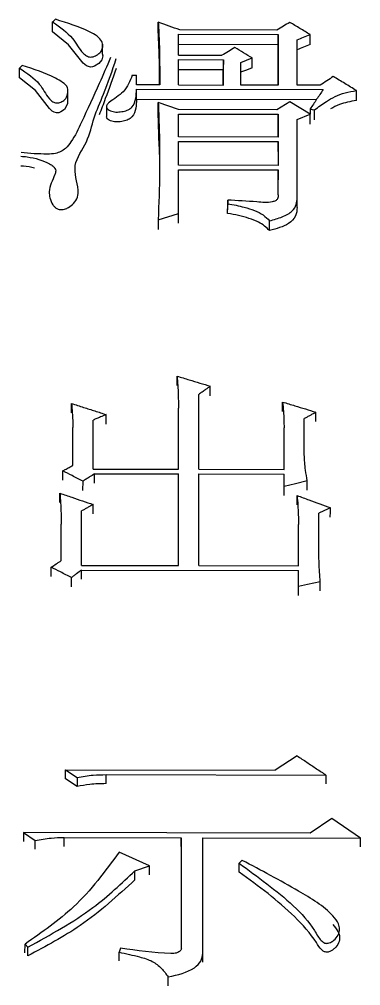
# Model space of a CAD drawing. Header units: millimetres. Extents: x 2271 to 4415, y 823 to 2339.
# Drawn here: x 2762 to 2764.56, y 2129.22 to 2136.46 of the extents above; entities that cross this region are included whole.
import ezdxf

# ---------------------------------------------------------------- set-up
doc = ezdxf.new("R2010")
doc.units = ezdxf.units.MM

msp = doc.modelspace()

# ---------------------------------------------------------------- linework, layer by layer
at = {"color": 7, "linetype": 'Continuous', "lineweight": 25}
for p, q in [((2762.2531, 2136.3672), (2762.2534, 2136.4419)), ((2763.93, 2136.3803), (2763.2053, 2136.3816)), ((2763.1945, 2136.3491), (2763.9409, 2136.3477)), ((2763.1945, 2136.1924), (2763.1945, 2136.3491)), ((2763.9409, 2136.3477), (2763.9409, 2135.9683)), ((2764.0815, 2135.968), (2764.0815, 2136.3083)), ((2762.6264, 2136.2053), (2762.6266, 2136.2798)), ((2763.1942, 2136.2744), (2763.9406, 2136.273)), ((2763.9406, 2135.9683), (2763.9406, 2136.273)), ((2763.1945, 2136.1924), (2763.519, 2136.1918)), ((2763.1945, 2136.1597), (2763.5298, 2136.1591)), ((2763.1945, 2135.9696), (2763.1945, 2136.1597)), ((2763.5298, 2136.1591), (2763.5296, 2136.0847)), ((2763.5298, 2135.969), (2763.5298, 2136.1591)), ((2763.6596, 2135.9688), (2763.6596, 2136.1393)), ((2762.8483, 2136.0425), (2762.8808, 2136.0424)), ((2762.8808, 2135.9702), (2762.8808, 2136.0424)), ((2763.1942, 2136.0853), (2763.5296, 2136.0847)), ((2763.5296, 2135.969), (2763.5296, 2136.0847)), ((2763.0539, 2135.9699), (2762.8808, 2135.9702)), ((2763.1945, 2135.9696), (2763.5298, 2135.969)), ((2763.9409, 2135.9683), (2763.6596, 2135.9688)), ((2764.2546, 2135.9677), (2764.0815, 2135.968)), ((2762.3674, 2135.858), (2762.3677, 2135.9321)), ((2762.8805, 2135.8633), (2762.8808, 2135.9374)), ((2762.8808, 2135.9374), (2764.2762, 2135.9348)), ((2764.5248, 2135.8536), (2764.5251, 2135.9277)), ((2762.6555, 2135.8077), (2762.6553, 2135.7338)), ((2762.8805, 2135.8633), (2764.2264, 2135.8608)), ((2763.1945, 2135.7854), (2763.0431, 2135.8384)), ((2764.0274, 2135.8431), (2763.9301, 2135.784)), ((2764.1789, 2135.7506), (2764.0274, 2135.8431)), ((2763.0498, 2135.5097), (2763.0428, 2135.7644)), ((2763.9301, 2135.784), (2763.1945, 2135.7854)), ((2763.1945, 2135.7524), (2763.9409, 2135.751)), ((2763.1945, 2135.5805), (2763.1945, 2135.7524)), ((2763.9409, 2135.751), (2763.9409, 2135.5791)), ((2764.0815, 2135.7111), (2764.1789, 2135.7506)), ((2764.1789, 2135.7901), (2764.1787, 2135.7506)), ((2763.9406, 2135.5791), (2763.9406, 2135.6771)), ((2764.0815, 2135.1264), (2764.0815, 2135.7111)), ((2763.9409, 2135.5791), (2763.1945, 2135.5805)), ((2763.1945, 2135.5474), (2763.9409, 2135.546)), ((2763.1945, 2135.3681), (2763.1945, 2135.5474)), ((2763.9409, 2135.546), (2763.9409, 2135.3667)), ((2763.9409, 2135.3667), (2763.1945, 2135.3681)), ((2763.1945, 2135.3348), (2763.9409, 2135.3334)), ((2763.1945, 2135.0075), (2763.1945, 2135.3348)), ((2763.9409, 2135.3334), (2763.9406, 2135.2602)), ((2763.9409, 2135.1467), (2763.9409, 2135.3334)), ((2763.5623, 2135.1073), (2763.562, 2135.0344)), ((2763.562, 2135.0075), (2763.5623, 2135.0805)), ((2763.5623, 2135.0805), (2763.5623, 2135.1073)), ((2764.0813, 2135.0534), (2764.0815, 2135.1264)), ((2763.0431, 2134.9609), (2763.1945, 2135.0075)), ((2763.8757, 2134.8798), (2763.876, 2134.9526)), ((2763.3458, 2133.0915), (2763.3458, 2133.6517)), ((2763.1941, 2133.4777), (2763.1944, 2133.5487)), ((2763.1943, 2133.0918), (2763.1944, 2133.5487)), ((2762.5561, 2133.093), (2762.5562, 2133.4602)), ((2763.1941, 2133.0918), (2763.1941, 2133.4777)), ((2764.1355, 2133.2012), (2764.1355, 2133.4711)), ((2762.4045, 2133.3347), (2762.4047, 2133.4052)), ((2762.4047, 2133.121), (2762.4047, 2133.4052)), ((2763.9838, 2133.3318), (2763.984, 2133.4023)), ((2763.984, 2133.0903), (2763.984, 2133.4023)), ((2762.5561, 2133.093), (2763.1943, 2133.0918)), ((2762.5669, 2133.0582), (2763.1943, 2133.057)), ((2763.1941, 2132.987), (2763.1943, 2133.057)), ((2763.1942, 2132.3711), (2763.1943, 2133.057)), ((2763.3457, 2132.3708), (2763.3458, 2133.0567)), ((2763.3458, 2133.0915), (2763.984, 2133.0903)), ((2763.3458, 2133.0567), (2763.984, 2133.0555)), ((2763.984, 2132.965), (2763.984, 2133.0555)), ((2762.4801, 2132.9327), (2762.4804, 2133.0026)), ((2763.9837, 2132.8952), (2763.984, 2132.965)), ((2762.4695, 2132.3724), (2762.4695, 2132.7794)), ((2764.2435, 2132.5028), (2764.2436, 2132.7621)), ((2762.3178, 2132.6122), (2762.3181, 2132.6817)), ((2762.318, 2132.4079), (2762.3181, 2132.6817)), ((2764.0919, 2132.6089), (2764.0921, 2132.6784)), ((2764.092, 2132.3694), (2764.0921, 2132.6784)), ((2762.4692, 2132.2681), (2762.4694, 2132.3372)), ((2762.4694, 2132.3372), (2764.092, 2132.3342)), ((2762.4695, 2132.3724), (2763.1942, 2132.3711)), ((2763.3457, 2132.3708), (2764.092, 2132.3694)), ((2764.092, 2132.2143), (2764.092, 2132.3342)), ((2762.3935, 2132.212), (2762.3937, 2132.2809)), ((2764.0918, 2132.1454), (2764.092, 2132.2143)), ((2764.0809, 2130.9468), (2763.9186, 2130.8389)), ((2762.3499, 2130.7746), (2762.3501, 2130.8418)), ((2762.3501, 2130.8418), (2762.4366, 2130.7838)), ((2762.3501, 2130.8418), (2763.9186, 2130.8389)), ((2762.4364, 2130.7164), (2762.3499, 2130.7743)), ((2762.4366, 2130.7838), (2762.4364, 2130.7164)), ((2762.6527, 2130.7376), (2762.653, 2130.8051)), ((2762.653, 2130.8051), (2764.2972, 2130.802)), ((2764.3404, 2130.4758), (2764.1781, 2130.367)), ((2764.5567, 2130.3299), (2764.3404, 2130.4758)), ((2762.0363, 2130.3709), (2762.1228, 2130.3125)), ((2764.1781, 2130.367), (2762.0363, 2130.3709)), ((2762.1225, 2130.2459), (2762.1228, 2130.3125)), ((2762.3389, 2130.2671), (2762.3391, 2130.334)), ((2762.3391, 2130.334), (2763.2153, 2130.3324)), ((2763.2153, 2130.3324), (2763.2151, 2129.5114)), ((2763.3773, 2129.4668), (2763.3776, 2130.3321)), ((2763.3776, 2130.3321), (2764.5567, 2130.3299)), ((2762.9773, 2130.1212), (2762.7502, 2130.2239)), ((2762.8687, 2130.0183), (2762.869, 2130.0848)), ((2762.8691, 2130.0849), (2762.9773, 2130.1212)), ((2763.6478, 2130.0754), (2763.648, 2130.142)), ((2762.0465, 2129.4699), (2762.0468, 2129.5357)), ((2762.0468, 2129.5357), (2762.0684, 2129.5136)), ((2762.0681, 2129.4479), (2762.0684, 2129.5136)), ((2762.7607, 2129.5049), (2762.7499, 2129.4754)), ((2763.3771, 2129.4011), (2763.3773, 2129.4668)), ((2763.1174, 2129.2246), (2763.1176, 2129.2899))]:
    msp.add_line(p, q, dxfattribs=at)
at = {"color": 7, "linetype": 'Continuous', "lineweight": 25, "flags": 128}
for points in [[(2762.2534, 2136.4419), (2762.2589, 2136.4469), (2762.2669, 2136.4541), (2762.275, 2136.4614)], [(2763.0428, 2136.3657), (2763.0429, 2136.4076), (2763.043, 2136.4405)], [(2762.6247, 2136.2043), (2762.6283, 2136.1887), (2762.6216, 2136.1584), (2762.5994, 2136.1307), (2762.567, 2136.1106), (2762.5524, 2136.1059), (2762.5376, 2136.1043), (2762.5213, 2136.107), (2762.5061, 2136.1137), (2762.4818, 2136.1335), (2762.3726, 2136.271), (2762.2531, 2136.3672), (2762.2531, 2136.3672)], [(2763.9406, 2136.273), (2763.9408, 2136.3148), (2763.9409, 2136.3477)], [(2764.1786, 2136.2726), (2764.1787, 2136.3144), (2764.1788, 2136.3473)], [(2763.6596, 2136.1393), (2763.7029, 2136.1555), (2763.7462, 2136.1718)], [(2763.7459, 2136.0974), (2763.7461, 2136.1391), (2763.7462, 2136.1718)], [(2762.0043, 2136.0222), (2762.0044, 2136.0493), (2762.0045, 2136.0729), (2762.0046, 2136.0965)], [(2762.0046, 2136.0965), (2762.0101, 2136.1015), (2762.0182, 2136.1088), (2762.0262, 2136.1161)], [(2763.7459, 2136.0974), (2763.7026, 2136.0811), (2763.6594, 2136.0649)], [(2762.364, 2135.8585), (2762.3642, 2135.8286), (2762.3427, 2135.7851), (2762.3151, 2135.7674), (2762.2986, 2135.7622), (2762.282, 2135.7609), (2762.2644, 2135.7652), (2762.2488, 2135.774), (2762.2291, 2135.7925), (2762.126, 2135.9292), (2762.0043, 2136.0222), (2762.0043, 2136.0222)], [(2763.0428, 2135.7644), (2763.0429, 2135.8058), (2763.0431, 2135.8384)], [(2763.9406, 2135.6771), (2763.9408, 2135.7185), (2763.9409, 2135.751)], [(2764.1786, 2135.6767), (2764.1788, 2135.7181), (2764.1789, 2135.7506)], [(2764.1789, 2135.7901), (2764.1951, 2135.7868), (2764.2113, 2135.7835)], [(2764.2111, 2135.7096), (2764.2112, 2135.7346), (2764.2112, 2135.7591), (2764.2113, 2135.7835)], [(2763.9406, 2135.4724), (2763.9408, 2135.5136), (2763.9409, 2135.546)], [(2763.1943, 2134.9348), (2763.1944, 2134.9755), (2763.1945, 2135.0075)], [(2763.0431, 2134.9609), (2763.0429, 2134.9201), (2763.0428, 2134.8882)], [(2763.1834, 2133.7185), (2763.1835, 2133.7581), (2763.1836, 2133.7895)], [(2763.4321, 2133.6426), (2763.4323, 2133.6821), (2763.4324, 2133.7135)], [(2762.3937, 2133.5139), (2762.3938, 2133.5534), (2762.3939, 2133.5846)], [(2763.973, 2133.5248), (2763.9731, 2133.5642), (2763.9732, 2133.5955)], [(2762.6533, 2133.4308), (2762.6534, 2133.4702), (2762.6535, 2133.5014)], [(2764.2218, 2133.4486), (2764.2219, 2133.488), (2764.222, 2133.5192)], [(2762.3287, 2133.0094), (2762.3288, 2133.0485), (2762.3289, 2133.0795)], [(2762.5667, 2132.9882), (2762.5668, 2133.0272), (2762.5669, 2133.0582)], [(2763.9837, 2132.9855), (2763.9839, 2133.0246), (2763.984, 2133.0555)], [(2763.984, 2132.965), (2764.0705, 2132.9858), (2764.1571, 2133.0065)], [(2764.1568, 2132.9362), (2764.1569, 2132.9756), (2764.1571, 2133.0065)], [(2762.307, 2132.8426), (2762.3072, 2132.8815), (2762.3073, 2132.9124)], [(2764.0811, 2132.825), (2764.0812, 2132.8643), (2764.0813, 2132.8951)], [(2762.5558, 2132.7585), (2762.556, 2132.7973), (2762.5561, 2132.8281)], [(2764.3299, 2132.7342), (2764.33, 2132.7731), (2764.3301, 2132.8039)], [(2762.242, 2132.2897), (2762.2422, 2132.3282), (2762.2423, 2132.3587)], [(2764.0918, 2132.2652), (2764.0919, 2132.3037), (2764.092, 2132.3342)], [(2764.2543, 2132.2493), (2764.2064, 2132.239), (2764.1585, 2132.2286), (2764.092, 2132.2143)], [(2764.254, 2132.1804), (2764.2542, 2132.2188), (2764.2543, 2132.2493)], [(2764.2972, 2130.802), (2764.2971, 2130.7643), (2764.297, 2130.7349)], [(2762.0363, 2130.3709), (2762.0361, 2130.3335), (2762.036, 2130.3043)], [(2763.2151, 2130.2658), (2763.2152, 2130.3029), (2763.2153, 2130.3324)], [(2764.5564, 2130.2633), (2764.5566, 2130.3005), (2764.5567, 2130.3299)], [(2763.648, 2130.1419), (2763.6588, 2130.1529), (2763.6696, 2130.1638)], [(2762.977, 2130.0549), (2762.9772, 2130.0919), (2762.9773, 2130.1212)], [(2762.7497, 2129.4098), (2762.7498, 2129.4364), (2762.7498, 2129.4559), (2762.7499, 2129.4754)]]:
    msp.add_lwpolyline(points, dxfattribs=at)
at = {"color": 7, "linetype": 'Continuous', "lineweight": 25}
for points, knots in [([(2762.2534, 2136.4419), (2762.3084, 2136.4029), (2762.4059, 2136.3337), (2762.4525, 2136.2342), (2762.5003, 2136.1904), (2762.5206, 2136.181), (2762.5386, 2136.1777), (2762.5579, 2136.1809), (2762.5793, 2136.1899), (2762.6036, 2136.2065), (2762.6245, 2136.2321), (2762.6306, 2136.2636), (2762.623, 2136.3004), (2762.5871, 2136.3378), (2762.4736, 2136.399), (2762.363, 2136.4337), (2762.275, 2136.4614)], [0, 0, 0, 0, 0.207529, 0.367371, 0.400834, 0.416669, 0.431353, 0.44814, 0.466693, 0.497247, 0.538463, 0.578548, 0.619958, 0.682144, 0.746848, 1, 1, 1, 1]), ([(2763.043, 2136.4405), (2763.0459, 2136.3858), (2763.0515, 2136.2803), (2763.0541, 2136.1234), (2763.054, 2136.0211), (2763.0539, 2135.9699)], [0, 0, 0, 0, 0.3503573, 0.6751459, 1, 1, 1, 1]), ([(2763.2053, 2136.3816), (2763.1782, 2136.3914), (2763.1242, 2136.4111), (2763.0701, 2136.4307), (2763.043, 2136.4405)], [0, 0, 0, 0, 0.500001, 1, 1, 1, 1]), ([(2764.0274, 2136.4387), (2764.0112, 2136.4289), (2763.9787, 2136.4095), (2763.9463, 2136.39), (2763.93, 2136.3803)], [0, 0, 0, 0, 0.500001, 1, 1, 1, 1]), ([(2764.1788, 2136.3473), (2764.1536, 2136.3625), (2764.1031, 2136.393), (2764.0526, 2136.4234), (2764.0274, 2136.4387)], [0, 0, 0, 0, 0.5000008, 1, 1, 1, 1]), ([(2763.0534, 2135.9699), (2763.0534, 2135.9998), (2763.0535, 2136.081), (2763.0503, 2136.213), (2763.0453, 2136.3148), (2763.0428, 2136.3657)], [0, 0, 0, 0, 0.22556, 0.612734, 1, 1, 1, 1]), ([(2764.0815, 2136.3083), (2764.0977, 2136.3148), (2764.1302, 2136.3278), (2764.1626, 2136.3408), (2764.1788, 2136.3473)], [0, 0, 0, 0, 0.500003, 1, 1, 1, 1]), ([(2763.6164, 2136.2505), (2763.6001, 2136.2407), (2763.5677, 2136.2212), (2763.5352, 2136.2016), (2763.519, 2136.1918)], [0, 0, 0, 0, 0.500001, 1, 1, 1, 1]), ([(2763.7462, 2136.1718), (2763.7245, 2136.1849), (2763.6813, 2136.2112), (2763.638, 2136.2374), (2763.6164, 2136.2505)], [0, 0, 0, 0, 0.5000009, 1, 1, 1, 1]), ([(2764.1786, 2136.2726), (2764.1624, 2136.2661), (2764.1299, 2136.2532), (2764.0975, 2136.2402), (2764.0812, 2136.2337)], [0, 0, 0, 0, 0.5, 1, 1, 1, 1]), ([(2762.0163, 2135.4364), (2762.0319, 2135.435), (2762.1082, 2135.428), (2762.1926, 2135.4008), (2762.2558, 2135.3639), (2762.2726, 2135.3456), (2762.2784, 2135.3231), (2762.2588, 2135.2646), (2762.221, 2135.1991), (2762.232, 2135.1219), (2762.2457, 2135.0832), (2762.2662, 2135.0568), (2762.2825, 2135.0443), (2762.3018, 2135.0377), (2762.322, 2135.0362), (2762.347, 2135.0405), (2762.3795, 2135.0548), (2762.4155, 2135.0848), (2762.4436, 2135.13), (2762.4466, 2135.2276), (2762.3871, 2135.3704), (2762.5221, 2135.5415), (2762.5562, 2135.7241), (2762.6497, 2135.9294), (2762.6994, 2136.078), (2762.7294, 2136.1675)], [0, 0, 0, 0, 0.018372, 0.09018, 0.104389, 0.115453, 0.126572, 0.142758, 0.217784, 0.244447, 0.274692, 0.285077, 0.295554, 0.302686, 0.309828, 0.318805, 0.332327, 0.354456, 0.384464, 0.414513, 0.520641, 0.627165, 0.733315, 0.839446, 1, 1, 1, 1]), ([(2762.6864, 2136.1746), (2762.6587, 2136.11), (2762.5893, 2135.9487), (2762.4899, 2135.7383), (2762.4148, 2135.5729), (2762.3575, 2135.4997), (2762.3175, 2135.47), (2762.2699, 2135.4538), (2762.1678, 2135.4498), (2762.0821, 2135.4574), (2762.0171, 2135.4632)], [0, 0, 0, 0, 0.212252, 0.530308, 0.693839, 0.751564, 0.787267, 0.817419, 0.861564, 1, 1, 1, 1]), ([(2762.0046, 2136.0965), (2762.0608, 2136.0588), (2762.1601, 2135.9923), (2762.2026, 2135.8921), (2762.2478, 2135.8472), (2762.2676, 2135.8374), (2762.2828, 2135.834), (2762.2997, 2135.8357), (2762.3216, 2135.843), (2762.3529, 2135.863), (2762.366, 2135.9026), (2762.3721, 2135.9504), (2762.3293, 2135.9915), (2762.2203, 2136.0527), (2762.1123, 2136.088), (2762.0262, 2136.1161)], [0, 0, 0, 0, 0.207995, 0.367553, 0.405469, 0.419368, 0.432327, 0.447276, 0.463532, 0.497492, 0.558301, 0.619643, 0.682123, 0.746666, 1, 1, 1, 1]), ([(2762.7291, 2136.093), (2762.7021, 2136.0179), (2762.6605, 2135.9021), (2762.6167, 2135.7858), (2762.6014, 2135.745)], [0, 0, 0, 0, 0.649241, 1, 1, 1, 1]), ([(2762.8483, 2136.0425), (2762.832, 2135.9988), (2762.8026, 2135.9201), (2762.7032, 2135.8624), (2762.6579, 2135.8237), (2762.6537, 2135.8049), (2762.6623, 2135.79), (2762.6764, 2135.7795), (2762.7011, 2135.7695), (2762.7379, 2135.7653), (2762.7806, 2135.7708), (2762.8203, 2135.7823), (2762.8623, 2135.8143), (2762.8778, 2135.8701), (2762.8798, 2135.915), (2762.8808, 2135.9374)], [0, 0, 0, 0, 0.231115, 0.416996, 0.453479, 0.487626, 0.51108, 0.53533, 0.560618, 0.61156, 0.663004, 0.713337, 0.761901, 0.881096, 1, 1, 1, 1]), ([(2764.3519, 2136.0332), (2764.3357, 2136.0222), (2764.3033, 2136.0004), (2764.2708, 2135.9786), (2764.2546, 2135.9677)], [0, 0, 0, 0, 0.500001, 1, 1, 1, 1]), ([(2764.525, 2135.9278), (2764.4962, 2135.9453), (2764.4385, 2135.9805), (2764.3808, 2136.0156), (2764.3519, 2136.0332)], [0, 0, 0, 0, 0.500001, 1, 1, 1, 1]), ([(2764.2762, 2135.9348), (2764.26, 2135.9107), (2764.2275, 2135.8626), (2764.1951, 2135.8143), (2764.1789, 2135.7901)], [0, 0, 0, 0, 0.5, 1, 1, 1, 1]), ([(2764.2113, 2135.7835), (2764.2405, 2135.8049), (2764.2886, 2135.8404), (2764.3644, 2135.8846), (2764.4402, 2135.9135), (2764.4966, 2135.923), (2764.525, 2135.9277)], [0, 0, 0, 0, 0.333781, 0.552151, 0.77417, 1, 1, 1, 1]), ([(2762.8805, 2135.8633), (2762.8795, 2135.8409), (2762.8776, 2135.7961), (2762.862, 2135.7404), (2762.8201, 2135.7084), (2762.7803, 2135.6969), (2762.7376, 2135.6914), (2762.701, 2135.6956), (2762.6759, 2135.7056), (2762.6629, 2135.7161), (2762.6551, 2135.725), (2762.6561, 2135.7298), (2762.6562, 2135.7301)], [0, 0, 0, 0, 0.2312351, 0.4630607, 0.5575595, 0.6555475, 0.7557185, 0.85491, 0.9041353, 0.9513217, 0.9969414, 1, 1, 1, 1]), ([(2763.0431, 2135.8384), (2763.0453, 2135.7828), (2763.0521, 2135.61), (2763.0555, 2135.318), (2763.0472, 2135.08), (2763.0431, 2134.9609)], [0, 0, 0, 0, 0.191482, 0.59559, 1, 1, 1, 1]), ([(2764.5248, 2135.8536), (2764.4808, 2135.8457), (2764.4098, 2135.8329), (2764.3529, 2135.8022), (2764.3312, 2135.7906)], [0, 0, 0, 0, 0.619365, 1, 1, 1, 1]), ([(2763.0506, 2135.5116), (2763.0511, 2135.4629), (2763.0518, 2135.379), (2763.0514, 2135.2971), (2763.0513, 2135.2627)], [0, 0, 0, 0, 0.580544, 1, 1, 1, 1]), ([(2762.1173, 2135.3458), (2762.0903, 2135.3528), (2762.0573, 2135.3614), (2762.0223, 2135.3627), (2762.0161, 2135.3629)], [0, 0, 0, 0, 0.82055, 1, 1, 1, 1]), ([(2763.9409, 2135.1467), (2763.9404, 2135.1366), (2763.9396, 2135.1205), (2763.921, 2135.1011), (2763.8678, 2135.086), (2763.7448, 2135.098), (2763.6348, 2135.1036), (2763.5623, 2135.1073)], [0, 0, 0, 0, 0.101292, 0.161492, 0.224995, 0.489361, 1, 1, 1, 1]), ([(2763.5623, 2135.0805), (2763.6044, 2135.0728), (2763.6734, 2135.0601), (2763.7625, 2135.031), (2763.8313, 2134.999), (2763.8612, 2134.9679), (2763.876, 2134.9526)], [0, 0, 0, 0, 0.347314, 0.569762, 0.788105, 1, 1, 1, 1]), ([(2763.876, 2134.9526), (2763.908, 2134.9614), (2763.971, 2134.9786), (2764.0473, 2135.0195), (2764.0786, 2135.0747), (2764.0806, 2135.1092), (2764.0815, 2135.1264)], [0, 0, 0, 0, 0.291832, 0.574338, 0.788145, 1, 1, 1, 1]), ([(2763.8757, 2134.8798), (2763.8507, 2134.9027), (2763.8088, 2134.9409), (2763.7216, 2134.972), (2763.6439, 2134.9932), (2763.5894, 2135.0027), (2763.562, 2135.0075)], [0, 0, 0, 0, 0.328972, 0.550181, 0.774311, 1, 1, 1, 1]), ([(2764.0813, 2135.0533), (2764.08, 2135.0313), (2764.0776, 2134.9869), (2764.0092, 2134.9153), (2763.927, 2134.8934), (2763.8757, 2134.8798)], [0, 0, 0, 0, 0.270016, 0.54466, 1, 1, 1, 1]), ([(2763.1836, 2133.7895), (2763.1855, 2133.7659), (2763.1893, 2133.7188), (2763.1932, 2133.6386), (2763.194, 2133.5818), (2763.1944, 2133.5487)], [0, 0, 0, 0, 0.294321, 0.588654, 1, 1, 1, 1]), ([(2763.1836, 2133.7895), (2763.2142, 2133.7801), (2763.271, 2133.7628), (2763.3539, 2133.7375), (2763.4062, 2133.7215), (2763.4324, 2133.7135)], [0, 0, 0, 0, 0.368853, 0.684427, 1, 1, 1, 1]), ([(2763.4324, 2133.7135), (2763.4207, 2133.7051), (2763.4005, 2133.6907), (2763.3716, 2133.6701), (2763.3544, 2133.6579), (2763.3458, 2133.6517)], [0, 0, 0, 0, 0.404836, 0.702418, 1, 1, 1, 1]), ([(2762.3939, 2133.5846), (2762.3964, 2133.561), (2762.4007, 2133.5194), (2762.4034, 2133.4596), (2762.4043, 2133.4233), (2762.4047, 2133.4052)], [0, 0, 0, 0, 0.395544, 0.697723, 1, 1, 1, 1]), ([(2762.3939, 2133.5846), (2762.4243, 2133.5749), (2762.4827, 2133.5562), (2762.5693, 2133.5284), (2762.6254, 2133.5104), (2762.6535, 2133.5014)], [0, 0, 0, 0, 0.350919, 0.675459, 1, 1, 1, 1]), ([(2763.9732, 2133.5955), (2763.9755, 2133.5715), (2763.9797, 2133.5274), (2763.9825, 2133.4629), (2763.9835, 2133.4225), (2763.984, 2133.4023)], [0, 0, 0, 0, 0.373871, 0.686891, 1, 1, 1, 1]), ([(2763.9732, 2133.5955), (2764.0038, 2133.5861), (2764.0606, 2133.5687), (2764.1435, 2133.5433), (2764.1959, 2133.5272), (2764.222, 2133.5192)], [0, 0, 0, 0, 0.3688531, 0.6844265, 1, 1, 1, 1]), ([(2762.6535, 2133.5014), (2762.6393, 2133.4954), (2762.6159, 2133.4855), (2762.5834, 2133.4717), (2762.5653, 2133.464), (2762.5562, 2133.4602)], [0, 0, 0, 0, 0.4397276, 0.7198639, 1, 1, 1, 1]), ([(2764.222, 2133.5192), (2764.2148, 2133.5152), (2764.2004, 2133.5072), (2764.1788, 2133.4952), (2764.1571, 2133.4831), (2764.1427, 2133.4751), (2764.1355, 2133.4711)], [0, 0, 0, 0, 0.25, 0.5, 0.75, 1, 1, 1, 1]), ([(2764.1571, 2133.0065), (2764.1526, 2133.0327), (2764.1449, 2133.0782), (2764.1379, 2133.1432), (2764.1363, 2133.1818), (2764.1355, 2133.2012)], [0, 0, 0, 0, 0.405142, 0.70235, 1, 1, 1, 1]), ([(2762.3289, 2133.0795), (2762.3353, 2133.0829), (2762.351, 2133.0916), (2762.3763, 2133.1055), (2762.3952, 2133.1158), (2762.4047, 2133.121)], [0, 0, 0, 0, 0.25, 0.625, 1, 1, 1, 1]), ([(2762.4804, 2133.0026), (2762.4668, 2133.0095), (2762.4396, 2133.0233), (2762.3892, 2133.0489), (2762.3523, 2133.0676), (2762.3289, 2133.0795)], [0, 0, 0, 0, 0.2690544, 0.5381087, 1, 1, 1, 1]), ([(2762.5669, 2133.0582), (2762.5546, 2133.0502), (2762.534, 2133.037), (2762.5051, 2133.0185), (2762.4886, 2133.0079), (2762.4804, 2133.0026)], [0, 0, 0, 0, 0.428365, 0.714182, 1, 1, 1, 1]), ([(2762.3073, 2132.9124), (2762.3093, 2132.8882), (2762.3134, 2132.8378), (2762.3166, 2132.7609), (2762.3176, 2132.7081), (2762.3181, 2132.6817)], [0, 0, 0, 0, 0.314835, 0.657358, 1, 1, 1, 1]), ([(2762.3073, 2132.9124), (2762.3374, 2132.9022), (2762.394, 2132.883), (2762.4769, 2132.855), (2762.5297, 2132.8371), (2762.5561, 2132.8281)], [0, 0, 0, 0, 0.363442, 0.681721, 1, 1, 1, 1]), ([(2764.0813, 2132.8951), (2764.0834, 2132.871), (2764.0876, 2132.8229), (2764.0907, 2132.7507), (2764.0916, 2132.7025), (2764.0921, 2132.6784)], [0, 0, 0, 0, 0.33488, 0.667383, 1, 1, 1, 1]), ([(2764.0813, 2132.8951), (2764.111, 2132.8843), (2764.1673, 2132.8636), (2764.2502, 2132.8332), (2764.3035, 2132.8137), (2764.3301, 2132.8039)], [0, 0, 0, 0, 0.357822, 0.678911, 1, 1, 1, 1]), ([(2762.5561, 2132.8281), (2762.5489, 2132.8241), (2762.5344, 2132.816), (2762.5128, 2132.8038), (2762.4912, 2132.7916), (2762.4767, 2132.7834), (2762.4695, 2132.7794)], [0, 0, 0, 0, 0.2500001, 0.5000001, 0.7500002, 1, 1, 1, 1]), ([(2764.3301, 2132.8039), (2764.3229, 2132.8004), (2764.3085, 2132.7935), (2764.2868, 2132.783), (2764.2652, 2132.7726), (2764.2508, 2132.7656), (2764.2436, 2132.7621)], [0, 0, 0, 0, 0.25, 0.5, 0.75, 1, 1, 1, 1]), ([(2764.2543, 2132.2493), (2764.2525, 2132.2733), (2764.2489, 2132.3214), (2764.2448, 2132.406), (2764.244, 2132.4664), (2764.2435, 2132.5028)], [0, 0, 0, 0, 0.2843091, 0.5686289, 1, 1, 1, 1]), ([(2762.2423, 2132.3587), (2762.2549, 2132.3669), (2762.2738, 2132.3792), (2762.2991, 2132.3956), (2762.3117, 2132.4038), (2762.318, 2132.4079)], [0, 0, 0, 0, 0.5, 0.75, 1, 1, 1, 1]), ([(2762.3937, 2132.2809), (2762.3801, 2132.2879), (2762.353, 2132.3019), (2762.3025, 2132.3278), (2762.2656, 2132.3468), (2762.2423, 2132.3587)], [0, 0, 0, 0, 0.269054, 0.538109, 1, 1, 1, 1]), ([(2762.4694, 2132.3372), (2762.4568, 2132.3278), (2762.4379, 2132.3138), (2762.4126, 2132.295), (2762.4, 2132.2856), (2762.3937, 2132.2809)], [0, 0, 0, 0, 0.5, 0.75, 1, 1, 1, 1]), ([(2764.0809, 2130.9468), (2764.1056, 2130.9303), (2764.154, 2130.8979), (2764.2261, 2130.8497), (2764.2735, 2130.8179), (2764.2972, 2130.802)], [0, 0, 0, 0, 0.342688, 0.671344, 1, 1, 1, 1]), ([(2762.6527, 2130.7376), (2762.6116, 2130.7368), (2762.5384, 2130.7354), (2762.4675, 2130.7222), (2762.4364, 2130.7164)], [0, 0, 0, 0, 0.5610855, 1, 1, 1, 1]), ([(2762.4366, 2130.7838), (2762.4764, 2130.7909), (2762.5475, 2130.8036), (2762.6207, 2130.8046), (2762.653, 2130.8051)], [0, 0, 0, 0, 0.558835, 1, 1, 1, 1]), ([(2762.1228, 2130.3125), (2762.1625, 2130.3197), (2762.2337, 2130.3325), (2762.3069, 2130.3335), (2762.3391, 2130.334)], [0, 0, 0, 0, 0.558835, 1, 1, 1, 1]), ([(2762.7501, 2130.2239), (2762.6464, 2130.0816), (2762.4595, 2129.8251), (2762.1739, 2129.6249), (2762.0468, 2129.5357)], [0, 0, 0, 0, 0.554743, 1, 1, 1, 1]), ([(2763.648, 2130.142), (2763.7171, 2130.0911), (2763.9249, 2129.9379), (2764.1416, 2129.759), (2764.2341, 2129.598), (2764.2547, 2129.5686), (2764.2737, 2129.5514), (2764.2871, 2129.5437), (2764.3013, 2129.5411), (2764.3158, 2129.5423), (2764.3358, 2129.5494), (2764.3636, 2129.5689), (2764.3907, 2129.6026), (2764.4036, 2129.646), (2764.3904, 2129.6969), (2764.3052, 2129.8065), (2764.0498, 2129.9621), (2763.8121, 2130.0884), (2763.67, 2130.1636), (2763.6697, 2130.1638)], [0, 0, 0, 0, 0.129751, 0.390616, 0.417721, 0.44078, 0.449022, 0.457342, 0.462693, 0.468031, 0.47654, 0.491679, 0.518135, 0.5454, 0.568563, 0.608437, 0.767667, 0.999422, 1, 1, 1, 1]), ([(2762.0684, 2129.5136), (2762.2379, 2129.6067), (2762.5385, 2129.7718), (2762.7687, 2129.9899), (2762.8691, 2130.0849)], [0, 0, 0, 0, 0.564156, 1, 1, 1, 1]), ([(2762.8688, 2130.0184), (2762.7391, 2129.8981), (2762.5056, 2129.6816), (2762.2028, 2129.5198), (2762.0681, 2129.4478)], [0, 0, 0, 0, 0.555407, 1, 1, 1, 1]), ([(2764.3481, 2129.6815), (2764.3621, 2129.6651), (2764.3865, 2129.6365), (2764.403, 2129.5886), (2764.3942, 2129.5432), (2764.3694, 2129.5094), (2764.3426, 2129.488), (2764.3233, 2129.4786), (2764.3063, 2129.4752), (2764.2927, 2129.4763), (2764.2782, 2129.4822), (2764.251, 2129.5038), (2764.1967, 2129.5998), (2764.0674, 2129.7439), (2763.8664, 2129.9164), (2763.7208, 2130.0222), (2763.6478, 2130.0754)], [0, 0, 0, 0, 0.056587, 0.098625, 0.141054, 0.187024, 0.208836, 0.226449, 0.236597, 0.246843, 0.2555, 0.272181, 0.331956, 0.55531, 0.776816, 1, 1, 1, 1]), ([(2763.2148, 2129.5113), (2763.2154, 2129.5087), (2763.2166, 2129.5034), (2763.2141, 2129.4943), (2763.2075, 2129.4851), (2763.1932, 2129.474), (2763.1685, 2129.4657), (2763.02, 2129.4684), (2762.8852, 2129.4873), (2762.7607, 2129.5049)], [0, 0, 0, 0, 0.021772, 0.042916, 0.073493, 0.104882, 0.166661, 0.230772, 1, 1, 1, 1]), ([(2762.7499, 2129.4754), (2762.8014, 2129.4644), (2762.8859, 2129.4463), (2763.0005, 2129.412), (2763.0701, 2129.3549), (2763.1019, 2129.3114), (2763.1176, 2129.2899)], [0, 0, 0, 0, 0.3492702, 0.5727501, 0.7884516, 1, 1, 1, 1]), ([(2763.1176, 2129.2899), (2763.189, 2129.3059), (2763.2872, 2129.3279), (2763.3669, 2129.4065), (2763.3739, 2129.4469), (2763.3773, 2129.4668)], [0, 0, 0, 0, 0.574617, 0.790317, 1, 1, 1, 1])]:
    msp.add_open_spline(points, degree=3, knots=knots, dxfattribs=at)

doc.saveas('drawing.dxf')
